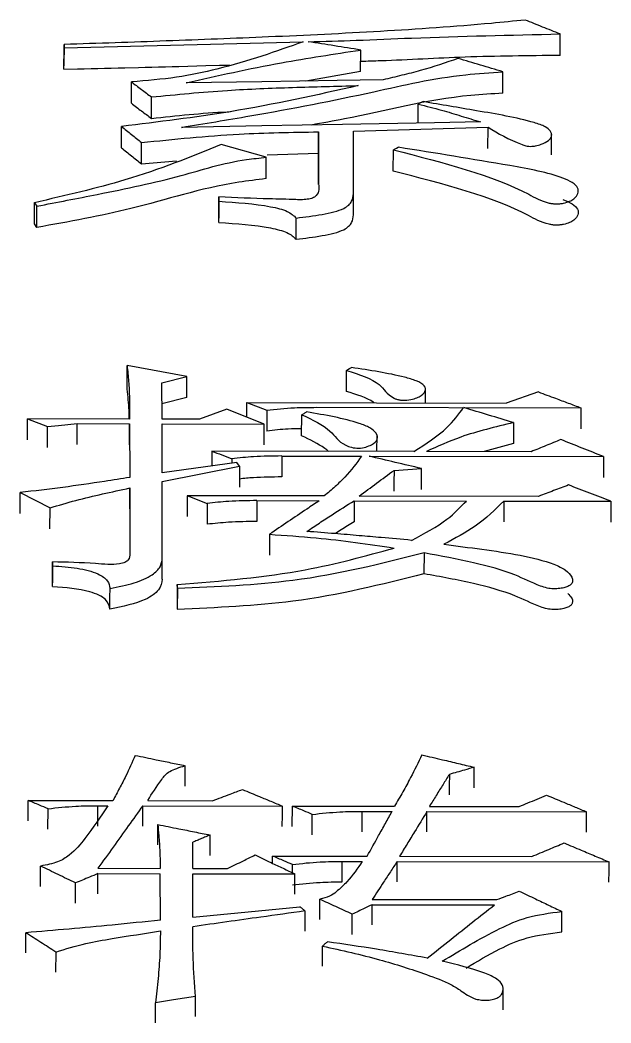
# Model space of a CAD drawing. Header units: millimetres. Extents: x 2462 to 4142, y 835 to 2023.
# Drawn here: x 2888.883 to 2891.447, y 1813.329 to 1817.678 of the extents above; entities that cross this region are included whole.
import ezdxf

# ---------------------------------------------------------------- set-up
doc = ezdxf.new("R2010")
doc.units = ezdxf.units.MM

msp = doc.modelspace()

# ---------------------------------------------------------------- linework, layer by layer
at = {"color": 7, "linetype": 'Continuous', "lineweight": 25}
for p, q in [((2891.2265, 1817.5241), (2891.2267, 1817.6173)), ((2889.0742, 1817.5716), (2889.074, 1817.4785)), ((2889.0742, 1817.5574), (2889.0742, 1817.5716)), ((2889.074, 1817.4642), (2889.0742, 1817.5574)), ((2890.3611, 1817.4547), (2890.3614, 1817.5478)), ((2889.074, 1817.4642), (2889.074, 1817.4785)), ((2890.3611, 1817.4547), (2890.1236, 1817.4134)), ((2890.978, 1817.3605), (2890.9783, 1817.4535)), ((2889.3664, 1817.3167), (2889.3666, 1817.4097)), ((2889.4531, 1817.2514), (2889.4534, 1817.3443)), ((2890.6107, 1817.2309), (2890.6109, 1817.313)), ((2889.3236, 1817.1239), (2889.3239, 1817.2166)), ((2890.1782, 1817.1003), (2890.1785, 1817.193)), ((2890.1785, 1817.193), (2890.179, 1816.9663)), ((2890.3305, 1816.9247), (2890.3299, 1817.1964)), ((2890.9138, 1817.121), (2890.914, 1817.2137)), ((2891.1889, 1817.0926), (2891.1891, 1817.1859)), ((2889.4103, 1817.0539), (2889.4106, 1817.1465)), ((2889.9514, 1817.0825), (2889.7567, 1817.1384)), ((2889.955, 1817.0938), (2890.1782, 1817.1003)), ((2890.1785, 1816.9642), (2890.1782, 1817.1003)), ((2890.5029, 1817.0223), (2890.5032, 1817.1148)), ((2889.4103, 1817.0539), (2889.5627, 1817.067)), ((2889.9511, 1816.99), (2889.9514, 1817.0825)), ((2889.7464, 1816.9107), (2889.7462, 1816.8184)), ((2889.7465, 1816.8919), (2889.7464, 1816.9107)), ((2890.3303, 1816.8324), (2890.3305, 1816.9247)), ((2888.9458, 1816.7936), (2888.946, 1816.8859)), ((2888.946, 1816.8858), (2888.9569, 1816.8707)), ((2888.9566, 1816.7784), (2888.9569, 1816.8707)), ((2889.7462, 1816.7996), (2889.7465, 1816.8919)), ((2888.9566, 1816.7784), (2888.9458, 1816.7936)), ((2889.7462, 1816.7996), (2889.7462, 1816.8184)), ((2890.0817, 1816.7272), (2890.082, 1816.8193)), ((2889.6074, 1816.132), (2889.3477, 1816.1804)), ((2889.4993, 1816.1042), (2889.6074, 1816.132)), ((2890.2994, 1816.0674), (2890.2997, 1816.1587)), ((2889.4996, 1815.9471), (2889.4993, 1816.1042)), ((2890.6424, 1816.0177), (2890.6425, 1816.0817)), ((2891.1328, 1816.0651), (2890.9923, 1816.0171)), ((2889.6072, 1816.0407), (2889.4991, 1816.013)), ((2889.8671, 1815.9565), (2889.8673, 1816.0192)), ((2889.8673, 1816.0192), (2889.9539, 1815.9867)), ((2889.8673, 1816.0192), (2890.9923, 1816.0171)), ((2890.1702, 1815.9984), (2891.3168, 1815.9963)), ((2889.7808, 1815.9911), (2889.6619, 1815.9468)), ((2889.9432, 1815.926), (2889.7808, 1815.9911)), ((2889.9539, 1815.9867), (2889.9536, 1815.8957)), ((2890.1052, 1815.8752), (2890.1054, 1815.9663)), ((2888.9153, 1815.8572), (2888.9155, 1815.9482)), ((2888.9155, 1815.9482), (2889.0021, 1815.9156)), ((2889.359, 1815.9474), (2888.9155, 1815.9482)), ((2889.0019, 1815.8246), (2889.0021, 1815.9156)), ((2889.1319, 1815.9276), (2889.359, 1815.9271)), ((2889.359, 1815.9271), (2889.3595, 1815.6941)), ((2889.6619, 1815.9468), (2889.4996, 1815.9471)), ((2889.4997, 1815.9269), (2889.9432, 1815.926)), ((2889.5001, 1815.7144), (2889.4997, 1815.9269)), ((2891.0249, 1815.9321), (2891.0247, 1815.8411)), ((2890.4321, 1815.807), (2890.4323, 1815.8791)), ((2891.0247, 1815.8411), (2890.8969, 1815.8062)), ((2889.7162, 1815.8084), (2889.7161, 1815.7441)), ((2890.5924, 1815.8067), (2889.7162, 1815.8084)), ((2890.0192, 1815.7873), (2890.0189, 1815.6965)), ((2890.0192, 1815.7873), (2890.3653, 1815.7867)), ((2890.3978, 1815.7866), (2891.4146, 1815.7848)), ((2891.1009, 1815.8058), (2890.6465, 1815.8066)), ((2889.8245, 1815.759), (2889.5001, 1815.7144)), ((2889.5001, 1815.6774), (2889.8354, 1815.7426)), ((2889.8028, 1815.7755), (2889.8028, 1815.756)), ((2889.8354, 1815.7426), (2889.8245, 1815.759)), ((2889.8354, 1815.7426), (2889.8351, 1815.6519)), ((2889.5007, 1815.3438), (2889.5001, 1815.6774)), ((2888.8834, 1815.5384), (2888.8836, 1815.6289)), ((2888.8836, 1815.6289), (2889.0136, 1815.5623)), ((2889.3593, 1815.5581), (2889.3596, 1815.6487)), ((2889.3596, 1815.6487), (2889.3601, 1815.3651)), ((2890.2034, 1815.6141), (2889.6084, 1815.6152)), ((2891.1337, 1815.6123), (2890.3548, 1815.6138)), ((2889.695, 1815.5818), (2889.6948, 1815.4913)), ((2889.9113, 1815.5939), (2889.9111, 1815.5033)), ((2889.9113, 1815.5939), (2890.1818, 1815.5934)), ((2890.3332, 1815.5931), (2890.82, 1815.5922)), ((2890.9822, 1815.5919), (2890.9819, 1815.5014)), ((2890.9822, 1815.5919), (2891.4474, 1815.591)), ((2889.0133, 1815.4718), (2889.0136, 1815.5623)), ((2889.9657, 1815.4479), (2889.9655, 1815.3576)), ((2890.6363, 1815.367), (2890.6361, 1815.2767)), ((2889.0248, 1815.3278), (2889.0246, 1815.2377)), ((2889.0246, 1815.2208), (2889.0248, 1815.3109)), ((2889.0248, 1815.3109), (2889.0248, 1815.3278)), ((2889.5005, 1815.2535), (2889.5007, 1815.3438)), ((2889.5658, 1815.2295), (2889.5656, 1815.1394)), ((2889.5659, 1815.2125), (2889.5658, 1815.2295)), ((2889.5659, 1815.2125), (2889.5656, 1815.1225)), ((2889.5994, 1814.3557), (2889.5997, 1814.4444)), ((2888.918, 1814.2053), (2888.9183, 1814.2939)), ((2888.9183, 1814.2939), (2889.2861, 1814.2932)), ((2889.2209, 1814.182), (2889.2212, 1814.2709)), ((2889.2212, 1814.2709), (2889.2645, 1814.2708)), ((2889.4157, 1814.182), (2889.4159, 1814.2705)), ((2889.4159, 1814.2705), (2890.0217, 1814.2694)), ((2889.4375, 1814.2929), (2889.7188, 1814.2924)), ((2890.0647, 1814.1808), (2890.0649, 1814.2693)), ((2890.0649, 1814.2693), (2890.5084, 1814.2685)), ((2890.6599, 1814.2682), (2891.0493, 1814.2675)), ((2889.0046, 1814.1693), (2889.0049, 1814.2578)), ((2890.1513, 1814.1448), (2890.1515, 1814.2332)), ((2890.3676, 1814.1574), (2890.3679, 1814.2463)), ((2890.3679, 1814.2463), (2890.4977, 1814.246)), ((2890.6489, 1814.1573), (2890.6491, 1814.2458)), ((2890.6491, 1814.2458), (2891.3414, 1814.2445)), ((2889.6326, 1813.9987), (2889.6325, 1814.1123)), ((2889.9786, 1814.0215), (2889.9787, 1814.0527)), ((2889.9787, 1814.0527), (2890.3898, 1814.0519)), ((2890.5304, 1814.0516), (2891.1037, 1814.0506)), ((2888.9725, 1813.921), (2888.9727, 1814.0091)), ((2889.2216, 1813.9995), (2889.492, 1813.999)), ((2889.6326, 1813.9987), (2889.7841, 1813.9984)), ((2890.0652, 1813.9803), (2890.0653, 1814.0161)), ((2890.2814, 1813.9408), (2890.2816, 1814.0294)), ((2890.2816, 1814.0294), (2890.3682, 1814.0292)), ((2890.5194, 1813.9408), (2890.5196, 1814.0289)), ((2890.5196, 1814.0289), (2891.4391, 1814.0272)), ((2889.2216, 1813.9767), (2889.492, 1813.9762)), ((2889.4923, 1813.7744), (2889.492, 1813.9762)), ((2889.6327, 1813.9759), (2890.0762, 1813.9751)), ((2889.6329, 1813.7879), (2889.6327, 1813.9759)), ((2889.1241, 1813.8478), (2889.1243, 1813.9358)), ((2890.1842, 1813.7772), (2890.1844, 1813.8651)), ((2890.4115, 1813.7539), (2890.4117, 1813.8417)), ((2890.4117, 1813.8647), (2890.9525, 1813.8637)), ((2890.4117, 1813.8417), (2890.9417, 1813.8407)), ((2890.1197, 1813.8147), (2890.1194, 1813.7269)), ((2890.325, 1813.7127), (2890.3252, 1813.8005)), ((2891.2337, 1813.7243), (2891.2339, 1813.8126)), ((2888.908, 1813.6324), (2888.9083, 1813.7201)), ((2889.038, 1813.6365), (2889.0378, 1813.549)), ((2890.9796, 1813.3858), (2890.9799, 1813.4737)), ((2889.4709, 1813.3289), (2889.4712, 1813.4162))]:
    msp.add_line(p, q, dxfattribs=at)
at = {"color": 7, "linetype": 'Continuous', "lineweight": 25, "flags": 128}
for points in [[(2889.0742, 1817.5574), (2889.5934, 1817.5706), (2890.1126, 1817.5839)], [(2889.074, 1817.4642), (2889.1327, 1817.4657), (2889.162, 1817.4665), (2889.1914, 1817.4672), (2889.2207, 1817.468), (2889.25, 1817.4687), (2889.2794, 1817.4695), (2889.3087, 1817.4702), (2889.3381, 1817.471), (2889.3968, 1817.4725), (2889.4261, 1817.4732), (2889.4554, 1817.474), (2889.4848, 1817.4747), (2889.5141, 1817.4755), (2889.5435, 1817.4762), (2889.5728, 1817.477), (2889.6902, 1817.48), (2889.7489, 1817.4815), (2889.7782, 1817.4822), (2889.7934, 1817.4826)], [(2890.4592, 1817.4185), (2890.2594, 1817.4155), (2889.932, 1817.4105), (2889.6048, 1817.4056)], [(2890.6325, 1817.3239), (2890.6217, 1817.3185), (2890.6109, 1817.313)], [(2890.8815, 1817.2358), (2890.6818, 1817.2322), (2890.2824, 1817.225), (2889.9329, 1817.2188), (2889.5838, 1817.2125)], [(2890.3299, 1817.1964), (2890.6219, 1817.2051), (2890.914, 1817.2137)], [(2890.5032, 1817.1148), (2890.5086, 1817.1176), (2890.5167, 1817.1218), (2890.5248, 1817.1259)], [(2889.3475, 1816.0891), (2889.3476, 1816.1402), (2889.3477, 1816.1804)], [(2889.6072, 1816.0407), (2889.6073, 1816.0919), (2889.6074, 1816.132)], [(2890.2997, 1816.1587), (2890.3053, 1816.1618), (2890.3133, 1816.1662), (2890.3213, 1816.1706)], [(2891.3168, 1815.9963), (2891.3167, 1815.9453), (2891.3166, 1815.9052)], [(2889.0021, 1815.9156), (2889.0509, 1815.9201), (2889.0914, 1815.9238), (2889.1319, 1815.9276)], [(2889.1316, 1815.8366), (2889.1318, 1815.8875), (2889.1319, 1815.9276)], [(2889.3588, 1815.8361), (2889.3589, 1815.8871), (2889.359, 1815.9271)], [(2889.9429, 1815.8351), (2889.9431, 1815.886), (2889.9432, 1815.926)], [(2891.4146, 1815.7848), (2891.4145, 1815.7339), (2891.4144, 1815.694)], [(2890.5061, 1815.7249), (2890.5059, 1815.6741), (2890.5058, 1815.6342)], [(2890.5061, 1815.7249), (2890.5655, 1815.7289), (2890.625, 1815.7329)], [(2890.6248, 1815.6422), (2890.6249, 1815.693), (2890.625, 1815.7329)], [(2889.6084, 1815.6152), (2889.6083, 1815.5644), (2889.6082, 1815.5246)], [(2890.3332, 1815.5931), (2890.3331, 1815.5424), (2890.333, 1815.5025)], [(2891.4474, 1815.591), (2891.4473, 1815.5403), (2891.4472, 1815.5004)], [(2889.2736, 1815.1229), (2889.2736, 1815.1489), (2889.2737, 1815.1749), (2889.2738, 1815.213)], [(2890.8541, 1814.3489), (2890.8542, 1814.3985), (2890.8543, 1814.4377)], [(2890.7462, 1814.4067), (2890.7461, 1814.3568), (2890.746, 1814.318)], [(2890.0214, 1814.1809), (2890.0216, 1814.2303), (2890.0217, 1814.2694)], [(2891.3412, 1814.156), (2891.3413, 1814.2054), (2891.3414, 1814.2445)], [(2889.4807, 1814.101), (2889.4808, 1814.1503), (2889.4809, 1814.1894)], [(2889.7079, 1814.0555), (2889.708, 1814.1048), (2889.7082, 1814.1438)], [(2891.4388, 1813.9391), (2891.439, 1813.9883), (2891.4391, 1814.0272)], [(2889.2214, 1813.8886), (2889.2215, 1813.9377), (2889.2216, 1813.9767)], [(2889.4918, 1813.8881), (2889.4919, 1813.9372), (2889.492, 1813.9762)], [(2890.0759, 1813.887), (2890.0761, 1813.9362), (2890.0762, 1813.9751)], [(2889.6329, 1813.7879), (2889.8286, 1813.807), (2889.9633, 1813.82), (2890.098, 1813.8331)], [(2890.1953, 1813.5745), (2890.1955, 1813.6134), (2890.1955, 1813.6378), (2890.1956, 1813.6621)], [(2889.6442, 1813.444), (2889.5969, 1813.4364), (2889.5495, 1813.4288), (2889.4712, 1813.4162)], [(2889.644, 1813.3567), (2889.6441, 1813.4054), (2889.6442, 1813.444)]]:
    msp.add_lwpolyline(points, dxfattribs=at)
at = {"color": 7, "linetype": 'Continuous', "lineweight": 25}
for points, knots in [([(2891.0751, 1817.6777), (2891.0264, 1817.6728), (2890.8199, 1817.6522), (2890.448, 1817.6269), (2889.9762, 1817.6044), (2889.5181, 1817.5866), (2889.2222, 1817.5766), (2889.0742, 1817.5716)], [0, 0, 0, 0, 0.075008, 0.317588, 0.559815, 0.779883, 1, 1, 1, 1]), ([(2891.2267, 1817.6173), (2891.2014, 1817.6274), (2891.1509, 1817.6476), (2891.1004, 1817.6677), (2891.0751, 1817.6777)], [0, 0, 0, 0, 0.500001, 1, 1, 1, 1]), ([(2890.1342, 1817.5839), (2890.2034, 1817.5857), (2890.3531, 1817.5898), (2890.7158, 1817.6063), (2891.0115, 1817.6127), (2891.2267, 1817.6173)], [0, 0, 0, 0, 0.18981, 0.410522, 1, 1, 1, 1]), ([(2890.1126, 1817.5839), (2889.9938, 1817.5416), (2889.8271, 1817.4822), (2889.565, 1817.4258), (2889.433, 1817.4151), (2889.3667, 1817.4097)], [0, 0, 0, 0, 0.552374, 0.77511, 1, 1, 1, 1]), ([(2890.3614, 1817.5478), (2890.3235, 1817.5539), (2890.2478, 1817.5659), (2890.1721, 1817.5779), (2890.1342, 1817.5839)], [0, 0, 0, 0, 0.499738, 1, 1, 1, 1]), ([(2889.6048, 1817.4056), (2889.7404, 1817.4361), (2889.9829, 1817.4907), (2890.2455, 1817.5304), (2890.3614, 1817.5478)], [0, 0, 0, 0, 0.5589855, 1, 1, 1, 1]), ([(2891.2265, 1817.5241), (2891.0887, 1817.5229), (2890.8282, 1817.5205), (2890.542, 1817.5034), (2890.3905, 1817.4988), (2890.3613, 1817.4979)], [0, 0, 0, 0, 0.475037, 0.898723, 1, 1, 1, 1]), ([(2890.7835, 1817.5113), (2890.7306, 1817.493), (2890.6543, 1817.4665), (2890.5408, 1817.4379), (2890.4864, 1817.4249), (2890.4592, 1817.4185)], [0, 0, 0, 0, 0.528752, 0.7642, 1, 1, 1, 1]), ([(2890.9783, 1817.4535), (2890.9458, 1817.4632), (2890.8809, 1817.4825), (2890.8159, 1817.5017), (2890.7835, 1817.5113)], [0, 0, 0, 0, 0.499896, 1, 1, 1, 1]), ([(2889.5838, 1817.2125), (2889.6833, 1817.2288), (2889.9682, 1817.2754), (2890.374, 1817.3538), (2890.7221, 1817.4367), (2890.924, 1817.45), (2890.9783, 1817.4535)], [0, 0, 0, 0, 0.210769, 0.603834, 0.893415, 1, 1, 1, 1]), ([(2890.3511, 1817.3934), (2890.1696, 1817.3527), (2889.8446, 1817.2799), (2889.4834, 1817.236), (2889.3239, 1817.2166)], [0, 0, 0, 0, 0.558287, 1, 1, 1, 1]), ([(2889.3667, 1817.4097), (2889.3811, 1817.3988), (2889.41, 1817.3771), (2889.4389, 1817.3552), (2889.4534, 1817.3443)], [0, 0, 0, 0, 0.500001, 1, 1, 1, 1]), ([(2889.4534, 1817.3443), (2889.5627, 1817.3549), (2889.7639, 1817.3745), (2890.0661, 1817.3863), (2890.256, 1817.391), (2890.3511, 1817.3934)], [0, 0, 0, 0, 0.372436, 0.6857253, 1, 1, 1, 1]), ([(2890.978, 1817.3605), (2890.9315, 1817.3578), (2890.6814, 1817.3432), (2890.4283, 1817.2721), (2890.195, 1817.2311), (2890.1467, 1817.2226)], [0, 0, 0, 0, 0.153551, 0.8247901, 1, 1, 1, 1]), ([(2889.3664, 1817.3167), (2889.3738, 1817.3112), (2889.3885, 1817.3001), (2889.4174, 1817.2784), (2889.439, 1817.2621), (2889.4531, 1817.2514)], [0, 0, 0, 0, 0.254914, 0.509827, 1, 1, 1, 1]), ([(2890.6109, 1817.313), (2890.6452, 1817.3045), (2890.7097, 1817.2885), (2890.7979, 1817.2617), (2890.8536, 1817.2444), (2890.8815, 1817.2358)], [0, 0, 0, 0, 0.363385, 0.681597, 1, 1, 1, 1]), ([(2890.914, 1817.2137), (2890.958, 1817.1867), (2891.0057, 1817.1575), (2891.0754, 1817.1326), (2891.0904, 1817.1301), (2891.1053, 1817.1299), (2891.1245, 1817.1326), (2891.1511, 1817.1404), (2891.1792, 1817.1542), (2891.1932, 1817.1752), (2891.1875, 1817.1963), (2891.1618, 1817.2175), (2891.0591, 1817.2516), (2890.8729, 1817.2829), (2890.7095, 1817.3108), (2890.6325, 1817.3239)], [0, 0, 0, 0, 0.213503, 0.231464, 0.24303, 0.254692, 0.268684, 0.294822, 0.340398, 0.3844, 0.438732, 0.481931, 0.539955, 0.782901, 1, 1, 1, 1]), ([(2889.4531, 1817.2514), (2889.562, 1817.2631), (2889.6751, 1817.2751), (2889.7916, 1817.2804), (2889.796, 1817.2806)], [0, 0, 0, 0, 0.962285, 1, 1, 1, 1]), ([(2889.3239, 1817.2166), (2889.3383, 1817.205), (2889.3672, 1817.1816), (2889.3961, 1817.1582), (2889.4106, 1817.1465)], [0, 0, 0, 0, 0.4998359, 1, 1, 1, 1]), ([(2889.4106, 1817.1465), (2889.5509, 1817.1609), (2889.8025, 1817.1867), (2890.0631, 1817.1911), (2890.1785, 1817.193)], [0, 0, 0, 0, 0.557505, 1, 1, 1, 1]), ([(2889.7567, 1817.1385), (2889.6236, 1817.0841), (2889.3836, 1816.9861), (2889.0808, 1816.9167), (2888.946, 1816.8858)], [0, 0, 0, 0, 0.554583, 1, 1, 1, 1]), ([(2889.3236, 1817.1239), (2889.3381, 1817.1123), (2889.367, 1817.089), (2889.3959, 1817.0656), (2889.4103, 1817.0539)], [0, 0, 0, 0, 0.499908, 1, 1, 1, 1]), ([(2890.5032, 1817.1148), (2890.719, 1817.0597), (2890.9719, 1816.995), (2891.1451, 1816.8913), (2891.1944, 1816.8813), (2891.2105, 1816.8801), (2891.2267, 1816.881), (2891.2472, 1816.8844), (2891.2693, 1816.8913), (2891.2928, 1816.9055), (2891.3068, 1816.9255), (2891.3063, 1816.9502), (2891.2822, 1816.9736), (2891.1952, 1817.013), (2890.9291, 1817.0616), (2890.6857, 1817.1003), (2890.5248, 1817.1259)], [0, 0, 0, 0, 0.369973, 0.433396, 0.441379, 0.448953, 0.456564, 0.46449, 0.480827, 0.49655, 0.526965, 0.55702, 0.587567, 0.618801, 0.747888, 1, 1, 1, 1]), ([(2888.9569, 1816.8707), (2889.0443, 1816.8876), (2889.2577, 1816.929), (2889.5659, 1816.9926), (2889.7852, 1817.0655), (2889.9227, 1817.0796), (2889.9514, 1817.0825)], [0, 0, 0, 0, 0.257125, 0.627625, 0.922525, 1, 1, 1, 1]), ([(2891.2384, 1816.8998), (2891.2531, 1816.8936), (2891.2822, 1816.8813), (2891.306, 1816.8578), (2891.3066, 1816.8332), (2891.2926, 1816.8132), (2891.269, 1816.799), (2891.2469, 1816.7921), (2891.2264, 1816.7888), (2891.2103, 1816.7879), (2891.1941, 1816.7891), (2891.1449, 1816.799), (2890.9716, 1816.9026), (2890.7187, 1816.9672), (2890.5029, 1817.0223)], [0, 0, 0, 0, 0.050469, 0.09981, 0.148348, 0.197475, 0.222877, 0.249282, 0.262097, 0.274404, 0.286651, 0.299558, 0.402046, 1, 1, 1, 1]), ([(2889.9511, 1816.99), (2889.9112, 1816.9851), (2889.6942, 1816.9585), (2889.4033, 1816.8584), (2889.0958, 1816.8033), (2888.9566, 1816.7784)], [0, 0, 0, 0, 0.11, 0.597222, 1, 1, 1, 1]), ([(2890.179, 1816.9663), (2890.1808, 1816.9496), (2890.183, 1816.9294), (2890.1585, 1816.9075), (2890.1366, 1816.9006), (2890.1085, 1816.898), (2890.0511, 1816.9003), (2889.9302, 1816.9025), (2889.8193, 1816.9075), (2889.7464, 1816.9107)], [0, 0, 0, 0, 0.2237546, 0.2701358, 0.3175045, 0.3665219, 0.4172988, 0.6174118, 1, 1, 1, 1]), ([(2890.082, 1816.8193), (2890.1195, 1816.824), (2890.1934, 1816.8332), (2890.2912, 1816.8552), (2890.3268, 1816.8916), (2890.3293, 1816.9137), (2890.3305, 1816.9247)], [0, 0, 0, 0, 0.292586, 0.576009, 0.788989, 1, 1, 1, 1]), ([(2889.7465, 1816.8919), (2889.8231, 1816.8868), (2889.9289, 1816.8799), (2890.0481, 1816.8507), (2890.0709, 1816.8296), (2890.082, 1816.8193)], [0, 0, 0, 0, 0.572733, 0.791394, 1, 1, 1, 1]), ([(2890.0817, 1816.7272), (2890.1193, 1816.7318), (2890.1932, 1816.741), (2890.291, 1816.763), (2890.3266, 1816.7993), (2890.3291, 1816.8214), (2890.3303, 1816.8324)], [0, 0, 0, 0, 0.292738, 0.576228, 0.789119, 1, 1, 1, 1]), ([(2889.7462, 1816.7996), (2889.8228, 1816.7946), (2889.9286, 1816.7876), (2890.0478, 1816.7585), (2890.0706, 1816.7374), (2890.0817, 1816.7272)], [0, 0, 0, 0, 0.572888, 0.79153, 1, 1, 1, 1]), ([(2889.3477, 1816.1804), (2889.3502, 1816.157), (2889.3552, 1816.1102), (2889.3589, 1816.0325), (2889.359, 1815.9781), (2889.359, 1815.9474)], [0, 0, 0, 0, 0.303648, 0.607314, 1, 1, 1, 1]), ([(2890.2997, 1816.1587), (2890.3556, 1816.1407), (2890.4544, 1816.1088), (2890.4729, 1816.0525), (2890.5169, 1816.0335), (2890.5304, 1816.03), (2890.5463, 1816.0287), (2890.5682, 1816.0298), (2890.5937, 1816.0346), (2890.6237, 1816.047), (2890.6446, 1816.0668), (2890.6429, 1816.093), (2890.6039, 1816.1143), (2890.5008, 1816.1442), (2890.4009, 1816.1589), (2890.3213, 1816.1706)], [0, 0, 0, 0, 0.207477, 0.366821, 0.383117, 0.398789, 0.414409, 0.43088, 0.465089, 0.497023, 0.558701, 0.619216, 0.681582, 0.746432, 1, 1, 1, 1]), ([(2889.3575, 1815.9474), (2889.357, 1815.9639), (2889.3555, 1816.0114), (2889.3507, 1816.0584), (2889.3475, 1816.0891)], [0, 0, 0, 0, 0.348343, 1, 1, 1, 1]), ([(2890.4205, 1816.0181), (2890.4191, 1816.0191), (2890.3903, 1816.0393), (2890.3438, 1816.0537), (2890.2994, 1816.0674)], [0, 0, 0, 0, 0.047794, 1, 1, 1, 1]), ([(2891.1328, 1816.0651), (2891.1575, 1816.0559), (2891.2006, 1816.0398), (2891.2619, 1816.0169), (2891.2985, 1816.0032), (2891.3168, 1815.9963)], [0, 0, 0, 0, 0.403163, 0.701581, 1, 1, 1, 1]), ([(2889.9539, 1815.9867), (2889.9936, 1815.9907), (2890.0648, 1815.9977), (2890.1379, 1815.9982), (2890.1702, 1815.9984)], [0, 0, 0, 0, 0.558836, 1, 1, 1, 1]), ([(2890.1054, 1815.9663), (2890.1525, 1815.9443), (2890.2359, 1815.9053), (2890.2638, 1815.8464), (2890.32, 1815.8242), (2890.3534, 1815.8198), (2890.3852, 1815.8259), (2890.4162, 1815.8384), (2890.4385, 1815.8597), (2890.432, 1815.8863), (2890.4037, 1815.9107), (2890.3082, 1815.9476), (2890.2074, 1815.9647), (2890.127, 1815.9783)], [0, 0, 0, 0, 0.206809, 0.366827, 0.399836, 0.431258, 0.463307, 0.497531, 0.558719, 0.620129, 0.682427, 0.746618, 1, 1, 1, 1]), ([(2890.1054, 1815.9663), (2890.109, 1815.9683), (2890.1162, 1815.9723), (2890.1234, 1815.9763), (2890.127, 1815.9783)], [0, 0, 0, 0, 0.499453, 1, 1, 1, 1]), ([(2890.5924, 1815.8067), (2890.6445, 1815.8405), (2890.7369, 1815.9005), (2890.7866, 1815.9679), (2890.8083, 1815.9973)], [0, 0, 0, 0, 0.564258, 1, 1, 1, 1]), ([(2891.0249, 1815.9321), (2890.9888, 1815.943), (2890.9167, 1815.9647), (2890.8445, 1815.9864), (2890.8084, 1815.9973)], [0, 0, 0, 0, 0.499999, 1, 1, 1, 1]), ([(2891.0249, 1815.9321), (2890.9455, 1815.913), (2890.8041, 1815.879), (2890.6945, 1815.8287), (2890.6465, 1815.8067)], [0, 0, 0, 0, 0.562196, 1, 1, 1, 1]), ([(2890.1052, 1815.9056), (2890.0859, 1815.9053), (2890.0345, 1815.9045), (2889.9847, 1815.899), (2889.9536, 1815.8956)], [0, 0, 0, 0, 0.37621, 1, 1, 1, 1]), ([(2890.2222, 1815.8074), (2890.2167, 1815.8118), (2890.1856, 1815.8366), (2890.1415, 1815.8578), (2890.1052, 1815.8752)], [0, 0, 0, 0, 0.1780581, 1, 1, 1, 1]), ([(2891.2306, 1815.8586), (2891.2089, 1815.8498), (2891.1657, 1815.8322), (2891.1225, 1815.8146), (2891.1009, 1815.8058)], [0, 0, 0, 0, 0.499999, 1, 1, 1, 1]), ([(2891.4146, 1815.7848), (2891.3839, 1815.7971), (2891.3226, 1815.8218), (2891.2612, 1815.8463), (2891.2306, 1815.8586)], [0, 0, 0, 0, 0.5, 1, 1, 1, 1]), ([(2889.7162, 1815.8084), (2889.7307, 1815.8029), (2889.7595, 1815.7919), (2889.7884, 1815.781), (2889.8028, 1815.7755)], [0, 0, 0, 0, 0.499998, 1, 1, 1, 1]), ([(2890.0192, 1815.7874), (2889.9781, 1815.7869), (2889.9048, 1815.7862), (2889.834, 1815.7787), (2889.8028, 1815.7755)], [0, 0, 0, 0, 0.561072, 1, 1, 1, 1]), ([(2890.3653, 1815.7867), (2890.3432, 1815.7563), (2890.3107, 1815.7115), (2890.251, 1815.6547), (2890.2193, 1815.6276), (2890.2034, 1815.6141)], [0, 0, 0, 0, 0.5142955, 0.7569295, 1, 1, 1, 1]), ([(2890.625, 1815.7329), (2890.5872, 1815.7419), (2890.5114, 1815.7598), (2890.4356, 1815.7777), (2890.3978, 1815.7866)], [0, 0, 0, 0, 0.5, 1, 1, 1, 1]), ([(2889.3595, 1815.6941), (2889.3231, 1815.6885), (2889.2268, 1815.6734), (2889.0692, 1815.6502), (2888.9456, 1815.636), (2888.8836, 1815.6289)], [0, 0, 0, 0, 0.232258, 0.615691, 1, 1, 1, 1]), ([(2890.0189, 1815.6965), (2889.9778, 1815.6962), (2889.9157, 1815.6958), (2889.8555, 1815.6897), (2889.8352, 1815.6876)], [0, 0, 0, 0, 0.6621129, 1, 1, 1, 1]), ([(2890.3548, 1815.6138), (2890.38, 1815.6323), (2890.4304, 1815.6695), (2890.4808, 1815.7064), (2890.5061, 1815.7249)], [0, 0, 0, 0, 0.5, 1, 1, 1, 1]), ([(2891.2634, 1815.6617), (2891.2418, 1815.6535), (2891.1985, 1815.637), (2891.1553, 1815.6206), (2891.1337, 1815.6123)], [0, 0, 0, 0, 0.4999994, 1, 1, 1, 1]), ([(2891.4474, 1815.591), (2891.4167, 1815.6028), (2891.3554, 1815.6264), (2891.294, 1815.6499), (2891.2634, 1815.6617)], [0, 0, 0, 0, 0.5, 1, 1, 1, 1]), ([(2889.0136, 1815.5623), (2889.0505, 1815.5734), (2889.1236, 1815.5954), (2889.2411, 1815.6229), (2889.3201, 1815.6401), (2889.3596, 1815.6487)], [0, 0, 0, 0, 0.337126, 0.668281, 1, 1, 1, 1]), ([(2889.6084, 1815.6152), (2889.6229, 1815.6096), (2889.6517, 1815.5985), (2889.6806, 1815.5874), (2889.695, 1815.5818)], [0, 0, 0, 0, 0.499998, 1, 1, 1, 1]), ([(2889.9113, 1815.5939), (2889.8703, 1815.5935), (2889.797, 1815.5927), (2889.7261, 1815.5851), (2889.695, 1815.5818)], [0, 0, 0, 0, 0.561072, 1, 1, 1, 1]), ([(2890.1818, 1815.5934), (2890.1638, 1815.5813), (2890.1188, 1815.5512), (2890.0468, 1815.5027), (2889.9927, 1815.4662), (2889.9657, 1815.4479)], [0, 0, 0, 0, 0.249419, 0.624709, 1, 1, 1, 1]), ([(2890.1279, 1815.4602), (2890.146, 1815.4723), (2890.1821, 1815.4967), (2890.2497, 1815.5413), (2890.301, 1815.5731), (2890.3332, 1815.5931)], [0, 0, 0, 0, 0.270741, 0.541487, 1, 1, 1, 1]), ([(2890.5823, 1815.4216), (2890.6376, 1815.4512), (2890.7355, 1815.5037), (2890.7944, 1815.5653), (2890.82, 1815.5922)], [0, 0, 0, 0, 0.563785, 1, 1, 1, 1]), ([(2890.9822, 1815.5919), (2890.9447, 1815.5546), (2890.8773, 1815.4875), (2890.7704, 1815.4301), (2890.7229, 1815.4046)], [0, 0, 0, 0, 0.556253, 1, 1, 1, 1]), ([(2889.9111, 1815.5033), (2889.87, 1815.5029), (2889.7968, 1815.5021), (2889.7259, 1815.4946), (2889.6948, 1815.4913)], [0, 0, 0, 0, 0.561085, 1, 1, 1, 1]), ([(2890.333, 1815.5025), (2890.3141, 1815.4908), (2890.2862, 1815.4736), (2890.259, 1815.4562), (2890.2502, 1815.4506)], [0, 0, 0, 0, 0.678422, 1, 1, 1, 1]), ([(2889.9657, 1815.4479), (2890.0334, 1815.4431), (2890.1591, 1815.4341), (2890.3398, 1815.4138), (2890.4509, 1815.3968), (2890.5066, 1815.3882)], [0, 0, 0, 0, 0.367969, 0.683162, 1, 1, 1, 1]), ([(2890.5823, 1815.4216), (2890.5384, 1815.4256), (2890.4628, 1815.4323), (2890.3519, 1815.4422), (2890.2443, 1815.4512), (2890.1684, 1815.457), (2890.1279, 1815.4602)], [0, 0, 0, 0, 0.2905663, 0.5003512, 0.7334494, 1, 1, 1, 1]), ([(2890.7229, 1815.4046), (2890.7776, 1815.3975), (2890.9424, 1815.3761), (2891.1378, 1815.3472), (2891.2542, 1815.2941), (2891.2769, 1815.2671), (2891.2822, 1815.246), (2891.2773, 1815.2327), (2891.2653, 1815.2233), (2891.2477, 1815.2167), (2891.2248, 1815.2123), (2891.1978, 1815.2108), (2891.1674, 1815.2143), (2891.1093, 1815.2346), (2891.0221, 1815.2803), (2890.8474, 1815.3282), (2890.7087, 1815.3537), (2890.6364, 1815.367)], [0, 0, 0, 0, 0.113871, 0.343385, 0.393605, 0.444131, 0.471663, 0.49049, 0.505222, 0.519945, 0.53588, 0.554496, 0.573047, 0.596528, 0.700458, 0.843857, 1, 1, 1, 1]), ([(2889.36, 1815.3651), (2889.3597, 1815.3552), (2889.3593, 1815.3415), (2889.3402, 1815.3253), (2889.2919, 1815.3137), (2889.1816, 1815.3247), (2889.0861, 1815.3266), (2889.0248, 1815.3278)], [0, 0, 0, 0, 0.163972, 0.228894, 0.296062, 0.547773, 1, 1, 1, 1]), ([(2889.5658, 1815.2295), (2889.7562, 1815.2457), (2890.0933, 1815.2743), (2890.3812, 1815.3537), (2890.5066, 1815.3882)], [0, 0, 0, 0, 0.564773, 1, 1, 1, 1]), ([(2890.6364, 1815.367), (2890.4519, 1815.3202), (2890.1195, 1815.236), (2889.7364, 1815.2197), (2889.5659, 1815.2125)], [0, 0, 0, 0, 0.554855, 1, 1, 1, 1]), ([(2889.0248, 1815.3109), (2889.0608, 1815.3083), (2889.1317, 1815.3033), (2889.2201, 1815.2812), (2889.268, 1815.2473), (2889.2719, 1815.2244), (2889.2738, 1815.213)], [0, 0, 0, 0, 0.292624, 0.57669, 0.790427, 1, 1, 1, 1]), ([(2889.2738, 1815.213), (2889.3099, 1815.22), (2889.3809, 1815.2337), (2889.4563, 1815.2678), (2889.4959, 1815.3063), (2889.4991, 1815.3313), (2889.5007, 1815.3438)], [0, 0, 0, 0, 0.291064, 0.572494, 0.787521, 1, 1, 1, 1]), ([(2890.6361, 1815.2767), (2890.4517, 1815.23), (2890.1192, 1815.1458), (2889.7362, 1815.1296), (2889.5656, 1815.1224)], [0, 0, 0, 0, 0.554801, 1, 1, 1, 1]), ([(2891.26, 1815.1908), (2891.2665, 1815.1846), (2891.2788, 1815.1729), (2891.2818, 1815.1559), (2891.2771, 1815.1426), (2891.2651, 1815.1332), (2891.2475, 1815.1267), (2891.2247, 1815.1222), (2891.1977, 1815.1207), (2891.1672, 1815.1241), (2891.1091, 1815.1444), (2891.0219, 1815.1901), (2890.8472, 1815.2379), (2890.7085, 1815.2634), (2890.6362, 1815.2767)], [0, 0, 0, 0, 0.0526546, 0.0995608, 0.1316052, 0.1566897, 0.1817571, 0.2088953, 0.2406423, 0.2723209, 0.3123344, 0.4893432, 0.7337296, 1, 1, 1, 1]), ([(2889.2736, 1815.1229), (2889.2704, 1815.1375), (2889.264, 1815.1671), (2889.1728, 1815.2092), (2889.0815, 1815.2163), (2889.0246, 1815.2207)], [0, 0, 0, 0, 0.267361, 0.543633, 1, 1, 1, 1]), ([(2889.5005, 1815.2535), (2889.4977, 1815.2377), (2889.4921, 1815.2058), (2889.4193, 1815.1537), (2889.3294, 1815.1347), (2889.2736, 1815.1229)], [0, 0, 0, 0, 0.2709768, 0.5475535, 1, 1, 1, 1]), ([(2889.3831, 1814.4893), (2889.37, 1814.4594), (2889.349, 1814.4118), (2889.315, 1814.3465), (2889.2957, 1814.311), (2889.2861, 1814.2932)], [0, 0, 0, 0, 0.455912, 0.727931, 1, 1, 1, 1]), ([(2889.3831, 1814.4893), (2889.4135, 1814.483), (2889.4648, 1814.4724), (2889.5369, 1814.4574), (2889.5787, 1814.4488), (2889.5996, 1814.4444)], [0, 0, 0, 0, 0.421048, 0.710524, 1, 1, 1, 1]), ([(2890.6271, 1814.4914), (2890.6112, 1814.4584), (2890.5852, 1814.4048), (2890.544, 1814.3306), (2890.5203, 1814.2892), (2890.5084, 1814.2685)], [0, 0, 0, 0, 0.443258, 0.721609, 1, 1, 1, 1]), ([(2890.6271, 1814.4914), (2890.6567, 1814.4844), (2890.7094, 1814.472), (2890.7852, 1814.454), (2890.8313, 1814.4431), (2890.8543, 1814.4377)], [0, 0, 0, 0, 0.391005, 0.695503, 1, 1, 1, 1]), ([(2889.4375, 1814.2929), (2889.4562, 1814.3236), (2889.4823, 1814.3664), (2889.5272, 1814.4224), (2889.5752, 1814.437), (2889.5996, 1814.4444)], [0, 0, 0, 0, 0.554938, 0.774738, 1, 1, 1, 1]), ([(2890.8543, 1814.4377), (2890.8403, 1814.4336), (2890.8152, 1814.4265), (2890.7792, 1814.4161), (2890.7572, 1814.4099), (2890.7462, 1814.4067)], [0, 0, 0, 0, 0.39045, 0.695225, 1, 1, 1, 1]), ([(2890.7462, 1814.4067), (2890.7371, 1814.3921), (2890.7182, 1814.3618), (2890.6894, 1814.3157), (2890.6697, 1814.284), (2890.6599, 1814.2682)], [0, 0, 0, 0, 0.316836, 0.658418, 1, 1, 1, 1]), ([(2889.7188, 1814.2924), (2889.7316, 1814.2972), (2889.7572, 1814.3069), (2889.8005, 1814.3233), (2889.8309, 1814.3348), (2889.8485, 1814.3414)], [0, 0, 0, 0, 0.296437, 0.592873, 1, 1, 1, 1]), ([(2889.8485, 1814.3414), (2889.8732, 1814.3311), (2889.9144, 1814.314), (2889.9722, 1814.29), (2890.0052, 1814.2763), (2890.0217, 1814.2694)], [0, 0, 0, 0, 0.42836, 0.71418, 1, 1, 1, 1]), ([(2891.0493, 1814.2675), (2891.0617, 1814.2726), (2891.0877, 1814.2833), (2891.1273, 1814.2997), (2891.1546, 1814.311), (2891.1682, 1814.3166)], [0, 0, 0, 0, 0.311538, 0.655769, 1, 1, 1, 1]), ([(2891.1682, 1814.3166), (2891.193, 1814.3063), (2891.2342, 1814.2892), (2891.2919, 1814.2651), (2891.3249, 1814.2514), (2891.3414, 1814.2445)], [0, 0, 0, 0, 0.42836, 0.71418, 1, 1, 1, 1]), ([(2889.0049, 1814.2578), (2888.9925, 1814.263), (2888.9719, 1814.2715), (2888.943, 1814.2836), (2888.9265, 1814.2904), (2888.9183, 1814.2939)], [0, 0, 0, 0, 0.42836, 0.71418, 1, 1, 1, 1]), ([(2889.2645, 1814.2708), (2889.2326, 1814.2231), (2889.184, 1814.1505), (2889.116, 1814.0676), (2889.0502, 1814.0239), (2888.9988, 1814.0141), (2888.9728, 1814.0091)], [0, 0, 0, 0, 0.493619, 0.752072, 0.87418, 1, 1, 1, 1]), ([(2889.0049, 1814.2578), (2889.0446, 1814.2622), (2889.1158, 1814.2701), (2889.1889, 1814.2706), (2889.2212, 1814.2709)], [0, 0, 0, 0, 0.558835, 1, 1, 1, 1]), ([(2889.4159, 1814.2705), (2889.395, 1814.2415), (2889.3521, 1814.1821), (2889.2873, 1814.0917), (2889.2435, 1814.0302), (2889.2216, 1813.9995)], [0, 0, 0, 0, 0.323157, 0.661578, 1, 1, 1, 1]), ([(2890.1515, 1814.2332), (2890.1392, 1814.2383), (2890.1186, 1814.247), (2890.0897, 1814.259), (2890.0732, 1814.2659), (2890.0649, 1814.2693)], [0, 0, 0, 0, 0.42836, 0.71418, 1, 1, 1, 1]), ([(2890.1515, 1814.2332), (2890.1913, 1814.2376), (2890.2624, 1814.2455), (2890.3356, 1814.246), (2890.3679, 1814.2463)], [0, 0, 0, 0, 0.558835, 1, 1, 1, 1]), ([(2890.3898, 1814.0519), (2890.4063, 1814.0818), (2890.4326, 1814.1292), (2890.4685, 1814.1939), (2890.488, 1814.2286), (2890.4977, 1814.246)], [0, 0, 0, 0, 0.460095, 0.730047, 1, 1, 1, 1]), ([(2890.6491, 1814.2458), (2890.631, 1814.2163), (2890.6022, 1814.1693), (2890.5626, 1814.1046), (2890.5411, 1814.0693), (2890.5304, 1814.0516)], [0, 0, 0, 0, 0.4571326, 0.728566, 1, 1, 1, 1]), ([(2889.4809, 1814.1894), (2889.4825, 1814.1736), (2889.4865, 1814.1341), (2889.4904, 1814.0707), (2889.4915, 1814.0229), (2889.492, 1813.999)], [0, 0, 0, 0, 0.249757, 0.624822, 1, 1, 1, 1]), ([(2889.4809, 1814.1894), (2889.5115, 1814.1833), (2889.5647, 1814.1726), (2889.6405, 1814.1574), (2889.6856, 1814.1483), (2889.7082, 1814.1438)], [0, 0, 0, 0, 0.404258, 0.702129, 1, 1, 1, 1]), ([(2889.7082, 1814.1438), (2889.7018, 1814.1412), (2889.6892, 1814.1359), (2889.6703, 1814.128), (2889.6514, 1814.1202), (2889.6388, 1814.1149), (2889.6325, 1814.1123)], [0, 0, 0, 0, 0.2500001, 0.5000002, 0.7500003, 1, 1, 1, 1]), ([(2891.1037, 1814.0506), (2891.1161, 1814.0557), (2891.1408, 1814.0661), (2891.1876, 1814.0856), (2891.2221, 1814.1), (2891.2443, 1814.1093)], [0, 0, 0, 0, 0.263609, 0.527219, 1, 1, 1, 1]), ([(2891.2443, 1814.1093), (2891.269, 1814.0989), (2891.3138, 1814.08), (2891.3788, 1814.0527), (2891.419, 1814.0357), (2891.4391, 1814.0272)], [0, 0, 0, 0, 0.380765, 0.690382, 1, 1, 1, 1]), ([(2889.7841, 1813.9984), (2889.7955, 1814.0041), (2889.8182, 1814.0154), (2889.8578, 1814.035), (2889.8861, 1814.049), (2889.903, 1814.0573)], [0, 0, 0, 0, 0.286959, 0.573918, 1, 1, 1, 1]), ([(2889.903, 1814.0573), (2889.9264, 1814.0463), (2889.9669, 1814.027), (2890.0246, 1813.9996), (2890.059, 1813.9833), (2890.0762, 1813.9751)], [0, 0, 0, 0, 0.404831, 0.702416, 1, 1, 1, 1]), ([(2890.0653, 1814.0161), (2890.0529, 1814.0213), (2890.0323, 1814.03), (2890.0035, 1814.0422), (2889.987, 1814.0492), (2889.9787, 1814.0527)], [0, 0, 0, 0, 0.42836, 0.71418, 1, 1, 1, 1]), ([(2889.1243, 1813.9358), (2889.1117, 1813.9419), (2889.0864, 1813.9541), (2889.0485, 1813.9724), (2889.0106, 1813.9908), (2888.9854, 1814.003), (2888.9728, 1814.0091)], [0, 0, 0, 0, 0.25, 0.5, 0.75, 1, 1, 1, 1]), ([(2890.0653, 1814.0161), (2890.1051, 1814.0206), (2890.1762, 1814.0285), (2890.2494, 1814.0291), (2890.2816, 1814.0294)], [0, 0, 0, 0, 0.558835, 1, 1, 1, 1]), ([(2890.3682, 1814.0292), (2890.348, 1813.9995), (2890.3173, 1813.9541), (2890.2655, 1813.9047), (2890.2288, 1813.8768), (2890.1993, 1813.869), (2890.1845, 1813.8651)], [0, 0, 0, 0, 0.494008, 0.754052, 0.875824, 1, 1, 1, 1]), ([(2890.5196, 1814.0289), (2890.5099, 1814.0141), (2890.4903, 1813.9845), (2890.4544, 1813.9298), (2890.4281, 1813.8898), (2890.4117, 1813.8647)], [0, 0, 0, 0, 0.2712191, 0.5424383, 1, 1, 1, 1]), ([(2889.2216, 1813.9767), (2889.2093, 1813.9715), (2889.1869, 1813.9621), (2889.1544, 1813.9484), (2889.1344, 1813.94), (2889.1243, 1813.9358)], [0, 0, 0, 0, 0.380769, 0.6903845, 1, 1, 1, 1]), ([(2890.0651, 1813.9276), (2890.1048, 1813.932), (2890.176, 1813.94), (2890.2491, 1813.9406), (2890.2814, 1813.9408)], [0, 0, 0, 0, 0.558823, 1, 1, 1, 1]), ([(2890.9525, 1813.8637), (2890.9655, 1813.8685), (2890.9882, 1813.877), (2891.0206, 1813.8892), (2891.0401, 1813.8965), (2891.0498, 1813.9001)], [0, 0, 0, 0, 0.400148, 0.700074, 1, 1, 1, 1]), ([(2891.0498, 1813.9001), (2891.0733, 1813.889), (2891.1157, 1813.8689), (2891.177, 1813.8397), (2891.2149, 1813.8216), (2891.2339, 1813.8126)], [0, 0, 0, 0, 0.382246, 0.691123, 1, 1, 1, 1]), ([(2890.3252, 1813.8005), (2890.3133, 1813.806), (2890.2894, 1813.8169), (2890.2425, 1813.8385), (2890.2075, 1813.8545), (2890.1845, 1813.8651)], [0, 0, 0, 0, 0.254567, 0.509134, 1, 1, 1, 1]), ([(2890.4117, 1813.8417), (2890.4, 1813.8361), (2890.3798, 1813.8265), (2890.351, 1813.8128), (2890.3338, 1813.8046), (2890.3252, 1813.8005)], [0, 0, 0, 0, 0.404836, 0.702418, 1, 1, 1, 1]), ([(2890.65, 1813.6102), (2890.6841, 1813.6373), (2890.7498, 1813.6894), (2890.847, 1813.7662), (2890.9102, 1813.8159), (2890.9417, 1813.8407)], [0, 0, 0, 0, 0.350841, 0.67542, 1, 1, 1, 1]), ([(2890.1197, 1813.8147), (2890.0559, 1813.8057), (2889.9428, 1813.7899), (2889.7806, 1813.7672), (2889.6822, 1813.7533), (2889.633, 1813.7464)], [0, 0, 0, 0, 0.393352, 0.696676, 1, 1, 1, 1]), ([(2890.7149, 1813.5961), (2890.7949, 1813.6446), (2890.9068, 1813.7124), (2891.079, 1813.7915), (2891.1818, 1813.8055), (2891.2339, 1813.8126)], [0, 0, 0, 0, 0.553442, 0.773992, 1, 1, 1, 1]), ([(2889.4923, 1813.7744), (2889.4226, 1813.7673), (2889.2908, 1813.7539), (2889.096, 1813.7361), (2888.9708, 1813.7254), (2888.9083, 1813.7201)], [0, 0, 0, 0, 0.359205, 0.679574, 1, 1, 1, 1]), ([(2889.6442, 1813.444), (2889.6403, 1813.4983), (2889.6346, 1813.5761), (2889.6332, 1813.6767), (2889.6331, 1813.7232), (2889.633, 1813.7464)], [0, 0, 0, 0, 0.535662, 0.767824, 1, 1, 1, 1]), ([(2889.038, 1813.6365), (2889.0164, 1813.6505), (2888.9732, 1813.6783), (2888.9299, 1813.7061), (2888.9083, 1813.7201)], [0, 0, 0, 0, 0.499635, 1, 1, 1, 1]), ([(2889.038, 1813.6365), (2889.0808, 1813.6498), (2889.1579, 1813.6738), (2889.3145, 1813.7001), (2889.4228, 1813.7172), (2889.4924, 1813.7282)], [0, 0, 0, 0, 0.308167, 0.555958, 1, 1, 1, 1]), ([(2889.4924, 1813.7282), (2889.492, 1813.694), (2889.4911, 1813.6252), (2889.483, 1813.5212), (2889.4751, 1813.4512), (2889.4712, 1813.4162)], [0, 0, 0, 0, 0.33056, 0.66522, 1, 1, 1, 1]), ([(2890.819, 1813.5671), (2890.866, 1813.5953), (2890.9452, 1813.6427), (2891.079, 1813.7032), (2891.1817, 1813.7172), (2891.2336, 1813.7243)], [0, 0, 0, 0, 0.419946, 0.706372, 1, 1, 1, 1]), ([(2890.1956, 1813.6621), (2890.2796, 1813.6437), (2890.4377, 1813.609), (2890.6192, 1813.5493), (2890.7399, 1813.5048), (2890.7931, 1813.4717), (2890.8239, 1813.449), (2890.8534, 1813.4337), (2890.8858, 1813.4273), (2890.9127, 1813.4269), (2890.938, 1813.4305), (2890.9577, 1813.4381), (2890.9727, 1813.4503), (2890.9818, 1813.4692), (2890.9792, 1813.4944), (2890.9522, 1813.5226), (2890.8663, 1813.5606), (2890.7794, 1813.581), (2890.7149, 1813.5961)], [0, 0, 0, 0, 0.197624, 0.371587, 0.471214, 0.521411, 0.55697, 0.592898, 0.611665, 0.630429, 0.649381, 0.66719, 0.6831, 0.711932, 0.753291, 0.793802, 0.847178, 1, 1, 1, 1]), ([(2890.65, 1813.6102), (2890.6135, 1813.6167), (2890.5404, 1813.6298), (2890.397, 1813.6545), (2890.2884, 1813.6703), (2890.2172, 1813.6806)], [0, 0, 0, 0, 0.255842, 0.511695, 1, 1, 1, 1])]:
    msp.add_open_spline(points, degree=3, knots=knots, dxfattribs=at)
for points in [[(2890.1197, 1813.8147), (2890.1161, 1813.8177), (2890.1088, 1813.8239), (2890.1016, 1813.83), (2890.098, 1813.8331)], [(2890.2172, 1813.6806), (2890.2136, 1813.6775), (2890.2064, 1813.6714), (2890.1992, 1813.6652), (2890.1956, 1813.6621)]]:
    msp.add_open_spline(points, degree=3, dxfattribs=at)

doc.saveas('drawing.dxf')
